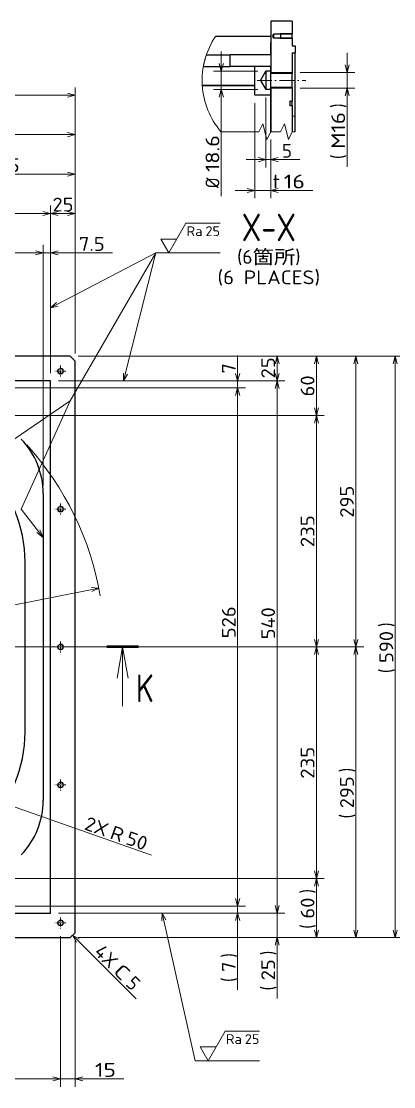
# Model space of a CAD drawing. Extents: x 0 to 1248, y -10 to 833.
# Drawn here: x 863.7 to 958.2, y 312.6 to 582.9 of the extents above; entities that cross this region are included whole.
import ezdxf
from ezdxf.enums import TextEntityAlignment as Align

# ---------------------------------------------------------------- set-up
doc = ezdxf.new("R2010")
doc.units = 0
doc.linetypes.add('DASHDOT', pattern=[18.5, 12, -3, 0.5, -3])
doc.layers.get('0').update_dxf_attribs({"lineweight": 13})
doc.styles.get("Standard").update_dxf_attribs({"font": 'isocp.shx'})
doc.dimstyles.get("Standard").update_dxf_attribs({"dimtxt": 2.5, "dimasz": 2.5, "dimexe": 1.25, "dimexo": 0.625, "dimtad": 1, "dimcen": 2.5, "dimadec": 0, "dimazin": 0, "dimtfac": 1, "dimtmove": 0, "dimatfit": 0, "dimfxl": 1, "dimarcsym": 0})

# ---------------------------------------------------------------- blocks, each defined once
blk = doc.blocks.new('*D267')
at = {"color": 7, "lineweight": 13}
blk.add_line((733.852806, 409.205599), (883.391365, 439.11331), dxfattribs=at)
for points in [[(881.598541, 438.226856), (883.391365, 439.11331), (881.395508, 439.242028)], [(735.64563, 410.092052), (733.852806, 409.205599), (735.848663, 409.07688)]]:
    blk.add_lwpolyline(points, dxfattribs=at)
for start, end in [(55.925739, 192.812774), (9.807092, 42.258906)]:
    blk.add_arc((808.622086, 424.159454), 76.25, start, end, dxfattribs=at)
at = {"color": 7, "lineweight": 13, "width": 0.854609}
blk.add_text('610', height=3.5, rotation=11.309934, dxfattribs=at).set_placement((831.76882, 429.298703), (839.729944, 430.890928), align=Align.FIT)
at = {"color": 7, "lineweight": 13}
blk.add_text('%%c', height=3.5, rotation=11.309932, dxfattribs=at).set_placement((827.701809, 428.485301))
blk = doc.blocks.new('*D272')
at = {"color": 7, "lineweight": 13}
blk.add_line((853.994518, 386.404503), (896.712479, 371.298519), dxfattribs=at)
blk.add_lwpolyline([(855.988422, 386.248466), (853.994518, 386.404503), (855.643272, 385.272419)], dxfattribs=at)
for s, rotation, width, p, p2 in [('2X', 340.525319, 0.953547, (879.464554, 377.928097), (885.008347, 375.967693)), ('R', 340.525403, 1.078998, (885.951134, 375.6343), (889.002937, 374.555122)), ('50', 340.525311, 0.868246, (889.945724, 374.221729), (894.993591, 372.436695))]:
    blk.add_text(s, height=3.5, rotation=rotation, dxfattribs=dict(at, width=width)).set_placement(p, p2, align=Align.FIT)
blk = doc.blocks.new('*D278')
at = {"color": 7, "lineweight": 13}
for p, q in [((739.872086, 498.659454), (739.872086, 566.159454)), ((877.372086, 498.659454), (877.372086, 566.159454)), ((739.872086, 564.159454), (877.372086, 564.159454))]:
    blk.add_line(p, q, dxfattribs=at)
for points in [[(741.80394, 564.677094), (739.872086, 564.159454), (741.80394, 563.641815)], [(875.440231, 563.641815), (877.372086, 564.159454), (875.440231, 564.677094)]]:
    blk.add_lwpolyline(points, dxfattribs=at)
for s, p in [('(', (801.984658, 564.659454)), (')', (813.681479, 564.659454))]:
    blk.add_text(s, height=3.5, dxfattribs=at).set_placement(p)
at = {"color": 7, "lineweight": 13, "width": 0.854609}
blk.add_text('550', height=3.5, dxfattribs=at).set_placement((804.562693, 564.659454), (812.681479, 564.659454), align=Align.FIT)
blk = doc.blocks.new('*D279')
at = {"color": 7, "lineweight": 13}
for p, q in [((878.122086, 497.909454), (960.622086, 497.909454)), ((958.622086, 350.409454), (958.622086, 497.909454)), ((878.122086, 350.409454), (960.622086, 350.409454))]:
    blk.add_line(p, q, dxfattribs=at)
for points in [[(959.139725, 495.9776), (958.622086, 497.909454), (958.104446, 495.9776)], [(958.104446, 352.341309), (958.622086, 350.409454), (959.139725, 352.341309)]]:
    blk.add_lwpolyline(points, dxfattribs=at)
for s, p in [(')', (958.122086, 429.218847)), ('(', (958.122086, 417.522027))]:
    blk.add_text(s, height=3.5, rotation=90.000003, dxfattribs=at).set_placement(p)
at = {"color": 7, "lineweight": 13, "width": 0.854609}
blk.add_text('590', height=3.5, rotation=90, dxfattribs=at).set_placement((958.122086, 420.100061), (958.122086, 428.218847), align=Align.FIT)
blk = doc.blocks.new('*D280')
at = {"color": 7, "lineweight": 13}
for p, q in [((928.622086, 335.000191), (928.622086, 361.659454)), ((873.122086, 356.659454), (930.622086, 356.659454)), ((878.122086, 350.409454), (930.622086, 350.409454))]:
    blk.add_line(p, q, dxfattribs=at)
for points in [[(928.104446, 358.591309), (928.622086, 356.659454), (929.139725, 358.591309)], [(929.139725, 348.4776), (928.622086, 350.409454), (928.104446, 348.4776)]]:
    blk.add_lwpolyline(points, dxfattribs=at)
for s, p in [(')', (928.122086, 345.932419)), ('(', (928.122086, 337.000191))]:
    blk.add_text(s, height=3.5, rotation=90.000003, dxfattribs=at).set_placement(p)
at = {"color": 7, "lineweight": 13, "width": 0.868247}
blk.add_text('25', height=3.5, rotation=90, dxfattribs=at).set_placement((928.122086, 339.578232), (928.122086, 344.932419), align=Align.FIT)
blk = doc.blocks.new('*D281')
at = {"color": 7, "lineweight": 13}
for p, q in [((873.122086, 491.659454), (930.622086, 491.659454)), ((928.622086, 356.659454), (928.622086, 491.659454)), ((873.122086, 356.659454), (930.622086, 356.659454))]:
    blk.add_line(p, q, dxfattribs=at)
for points in [[(929.139725, 489.7276), (928.622086, 491.659454), (928.104446, 489.7276)], [(928.104446, 358.591309), (928.622086, 356.659454), (929.139725, 358.591309)]]:
    blk.add_lwpolyline(points, dxfattribs=at)
at = {"color": 7, "lineweight": 13, "width": 0.854609}
blk.add_text('540', height=3.5, rotation=90, dxfattribs=at).set_placement((928.122086, 426.122889), (928.122086, 434.241674), align=Align.FIT)
blk = doc.blocks.new('*D282')
at = {"color": 7, "lineweight": 13}
for p, q in [((878.122086, 497.909454), (930.622086, 497.909454)), ((928.622086, 491.659454), (928.622086, 497.909454)), ((873.122086, 491.659454), (930.622086, 491.659454))]:
    blk.add_line(p, q, dxfattribs=at)
for points in [[(929.139725, 495.9776), (928.622086, 497.909454), (928.104446, 495.9776)], [(928.104446, 493.591309), (928.622086, 491.659454), (929.139725, 493.591309)]]:
    blk.add_lwpolyline(points, dxfattribs=at)
at = {"color": 7, "lineweight": 13, "width": 0.868247}
blk.add_text('25', height=3.5, rotation=90, dxfattribs=at).set_placement((928.122086, 492.305878), (928.122086, 497.660065), align=Align.FIT)
blk = doc.blocks.new('*D284')
at = {"color": 7, "lineweight": 13}
for p, q in [((746.122086, 493.659454), (746.122086, 536.159454)), ((871.122086, 493.659454), (871.122086, 536.159454)), ((746.122086, 534.159454), (871.122086, 534.159454))]:
    blk.add_line(p, q, dxfattribs=at)
for points in [[(748.053936, 534.677094), (746.122086, 534.159454), (748.053936, 533.641815)], [(869.190235, 533.641815), (871.122086, 534.159454), (869.190235, 534.677094)]]:
    blk.add_lwpolyline(points, dxfattribs=at)
at = {"color": 7, "lineweight": 13, "width": 0.854609}
blk.add_text('500', height=3.5, dxfattribs=at).set_placement((810.792917, 534.659454), (818.911703, 534.659454), align=Align.FIT)
blk = doc.blocks.new('*D285')
at = {"color": 7, "lineweight": 13}
for p, q in [((871.122086, 493.659454), (871.122086, 536.159454)), ((877.372086, 498.659454), (877.372086, 536.159454)), ((871.122086, 534.159454), (877.372086, 534.159454))]:
    blk.add_line(p, q, dxfattribs=at)
for points in [[(873.05394, 534.677094), (871.122086, 534.159454), (873.05394, 533.641815)], [(875.440231, 533.641815), (877.372086, 534.159454), (875.440231, 534.677094)]]:
    blk.add_lwpolyline(points, dxfattribs=at)
at = {"color": 7, "lineweight": 13, "width": 0.868247}
blk.add_text('25', height=3.5, dxfattribs=at).set_placement((871.594254, 534.659454), (876.948441, 534.659454), align=Align.FIT)
blk = doc.blocks.new('*D286')
at = {"color": 7, "lineweight": 13}
for p, q in [((918.622086, 484.909454), (918.622086, 498.159378)), ((843.348221, 489.909454), (920.622086, 489.909454)), ((873.122086, 491.659454), (920.622086, 491.659454))]:
    blk.add_line(p, q, dxfattribs=at)
for points in [[(918.104446, 493.591309), (918.622086, 491.659454), (919.139725, 493.591309)], [(919.139725, 487.977604), (918.622086, 489.909454), (918.104446, 487.977604)]]:
    blk.add_lwpolyline(points, dxfattribs=at)
at = {"color": 7, "lineweight": 13, "width": 0.913976}
blk.add_text('7', height=3.5, rotation=90, dxfattribs=at).set_placement((918.122086, 493.569778), (918.122086, 496.159378), align=Align.FIT)
blk = doc.blocks.new('*D287')
at = {"color": 7, "lineweight": 13}
for p, q in [((843.348221, 489.909454), (920.622086, 489.909454)), ((918.622086, 358.409454), (918.622086, 489.909454)), ((843.348221, 358.409454), (920.622086, 358.409454))]:
    blk.add_line(p, q, dxfattribs=at)
for points in [[(919.139725, 487.977604), (918.622086, 489.909454), (918.104446, 487.977604)], [(918.104446, 360.341305), (918.622086, 358.409454), (919.139725, 360.341305)]]:
    blk.add_lwpolyline(points, dxfattribs=at)
at = {"color": 7, "lineweight": 13, "width": 0.854609}
blk.add_text('526', height=3.5, rotation=90, dxfattribs=at).set_placement((918.122086, 426.368769), (918.122086, 434.487555), align=Align.FIT)
blk = doc.blocks.new('*D288')
at = {"color": 7, "lineweight": 13}
for p, q in [((918.622086, 337.144867), (918.622086, 363.409454)), ((843.348221, 358.409454), (920.622086, 358.409454)), ((873.122086, 356.659454), (920.622086, 356.659454))]:
    blk.add_line(p, q, dxfattribs=at)
for points in [[(918.104446, 360.341305), (918.622086, 358.409454), (919.139725, 360.341305)], [(919.139725, 354.7276), (918.622086, 356.659454), (918.104446, 354.7276)]]:
    blk.add_lwpolyline(points, dxfattribs=at)
for s, p in [(')', (918.122086, 345.3125)), ('(', (918.122086, 339.144867))]:
    blk.add_text(s, height=3.5, rotation=90.000003, dxfattribs=at).set_placement(p)
at = {"color": 7, "lineweight": 13, "width": 0.913976}
blk.add_text('7', height=3.5, rotation=90, dxfattribs=at).set_placement((918.122086, 341.7229), (918.122086, 344.3125), align=Align.FIT)
blk = doc.blocks.new('*D290')
at = {"color": 7, "lineweight": 13}
for p, q in [((747.997086, 465.065392), (747.997086, 526.159454)), ((869.247086, 465.065392), (869.247086, 526.159454)), ((747.997086, 524.159454), (869.247086, 524.159454))]:
    blk.add_line(p, q, dxfattribs=at)
for points in [[(749.928936, 524.677094), (747.997086, 524.159454), (749.928936, 523.641815)], [(867.315235, 523.641815), (869.247086, 524.159454), (867.315235, 524.677094)]]:
    blk.add_lwpolyline(points, dxfattribs=at)
at = {"color": 7, "lineweight": 13, "width": 0.854609}
blk.add_text('485', height=3.5, dxfattribs=at).set_placement((810.657663, 524.659454), (818.776449, 524.659454), align=Align.FIT)
blk = doc.blocks.new('*D291')
at = {"color": 7, "lineweight": 13}
for p, q in [((869.247086, 465.065392), (869.247086, 526.159454)), ((871.122086, 493.659454), (871.122086, 526.159454)), ((864.247086, 524.159454), (886.87664, 524.159454))]:
    blk.add_line(p, q, dxfattribs=at)
for points in [[(867.315235, 523.641815), (869.247086, 524.159454), (867.315235, 524.677094)], [(873.05394, 524.677094), (871.122086, 524.159454), (873.05394, 523.641815)]]:
    blk.add_lwpolyline(points, dxfattribs=at)
at = {"color": 7, "lineweight": 13, "width": 0.840154}
blk.add_text('7.5', height=3.5, dxfattribs=at).set_placement((878.295433, 524.659454), (884.87664, 524.659454), align=Align.FIT)
blk = doc.blocks.new('*D292')
at = {"color": 7, "lineweight": 13}
for p, q in [((878.122086, 497.909454), (950.622086, 497.909454)), ((948.622086, 424.159454), (948.622086, 497.909454)), ((861.372086, 424.159454), (950.622086, 424.159454))]:
    blk.add_line(p, q, dxfattribs=at)
for points in [[(949.139725, 495.9776), (948.622086, 497.909454), (948.104446, 495.9776)], [(948.104446, 426.091306), (948.622086, 424.159454), (949.139725, 426.091306)]]:
    blk.add_lwpolyline(points, dxfattribs=at)
at = {"color": 7, "lineweight": 13, "width": 0.854609}
blk.add_text('295', height=3.5, rotation=90, dxfattribs=at).set_placement((948.122086, 456.97506), (948.122086, 465.093849), align=Align.FIT)
blk = doc.blocks.new('*D293')
at = {"color": 7, "lineweight": 13}
for p, q in [((861.372086, 424.159454), (950.622086, 424.159454)), ((948.622086, 350.409454), (948.622086, 424.159454)), ((878.122086, 350.409454), (950.622086, 350.409454))]:
    blk.add_line(p, q, dxfattribs=at)
for points in [[(949.139725, 422.227603), (948.622086, 424.159454), (948.104446, 422.227603)], [(948.104446, 352.341309), (948.622086, 350.409454), (949.139725, 352.341309)]]:
    blk.add_lwpolyline(points, dxfattribs=at)
for s, p in [(')', (948.122086, 392.343847)), ('(', (948.122086, 380.647026))]:
    blk.add_text(s, height=3.5, rotation=90.000003, dxfattribs=at).set_placement(p)
at = {"color": 7, "lineweight": 13, "width": 0.854609}
blk.add_text('295', height=3.5, rotation=90, dxfattribs=at).set_placement((948.122086, 383.22506), (948.122086, 391.343849), align=Align.FIT)
blk = doc.blocks.new('*D295')
at = {"color": 7, "lineweight": 13}
for p, q in [((808.622086, 476.909454), (808.622086, 556.159454)), ((877.372086, 498.659454), (877.372086, 556.159454)), ((808.622086, 554.159454), (877.372086, 554.159454))]:
    blk.add_line(p, q, dxfattribs=at)
for points in [[(810.553937, 554.677094), (808.622086, 554.159454), (810.553937, 553.641815)], [(875.440231, 553.641815), (877.372086, 554.159454), (875.440231, 554.677094)]]:
    blk.add_lwpolyline(points, dxfattribs=at)
at = {"color": 7, "lineweight": 13, "width": 0.854609}
blk.add_text('275', height=3.5, dxfattribs=at).set_placement((838.937693, 554.659454), (847.05648, 554.659454), align=Align.FIT)
blk = doc.blocks.new('*D300')
at = {"color": 7, "lineweight": 13}
for p, q in [((841.122086, 352.159454), (841.122086, 312.587891)), ((873.622086, 350.759453), (873.622086, 312.587891)), ((841.122086, 314.587891), (873.622086, 314.587891))]:
    blk.add_line(p, q, dxfattribs=at)
for points in [[(843.053936, 315.10553), (841.122086, 314.587891), (843.053936, 314.070259)], [(871.690235, 314.070259), (873.622086, 314.587891), (871.690235, 315.10553)]]:
    blk.add_lwpolyline(points, dxfattribs=at)
at = {"color": 7, "lineweight": 13, "width": 0.854609}
blk.add_text('130', height=3.5, dxfattribs=at).set_placement((853.312691, 315.087891), (861.43148, 315.087891), align=Align.FIT)
blk = doc.blocks.new('*D301')
at = {"color": 7, "lineweight": 13}
for p, q in [((873.622086, 350.759453), (873.622086, 312.587891)), ((877.372086, 349.659454), (877.372086, 312.587891)), ((868.622086, 314.587891), (889.72628, 314.587891))]:
    blk.add_line(p, q, dxfattribs=at)
for points in [[(871.690235, 314.070259), (873.622086, 314.587891), (871.690235, 315.10553)], [(879.30394, 315.10553), (877.372086, 314.587891), (879.30394, 314.070259)]]:
    blk.add_lwpolyline(points, dxfattribs=at)
at = {"color": 7, "lineweight": 13, "width": 0.868247}
blk.add_text('15', height=3.5, dxfattribs=at).set_placement((882.372086, 315.087891), (887.726273, 315.087891), align=Align.FIT)
blk = doc.blocks.new('*D308')
at = {"color": 7, "lineweight": 13}
for p, q in [((861.372086, 424.159454), (940.622086, 424.159454)), ((938.622086, 365.409454), (938.622086, 424.159454)), ((845.647087, 365.409454), (940.622086, 365.409454))]:
    blk.add_line(p, q, dxfattribs=at)
for points in [[(939.139725, 422.227603), (938.622086, 424.159454), (938.104446, 422.227603)], [(938.104446, 367.341305), (938.622086, 365.409454), (939.139725, 367.341305)]]:
    blk.add_lwpolyline(points, dxfattribs=at)
at = {"color": 7, "lineweight": 13, "width": 0.854609}
blk.add_text('235', height=3.5, rotation=90, dxfattribs=at).set_placement((938.122086, 390.72506), (938.122086, 398.843847), align=Align.FIT)
blk = doc.blocks.new('*D309')
at = {"color": 7, "lineweight": 13}
for p, q in [((845.647087, 482.909454), (940.622086, 482.909454)), ((938.622086, 424.159454), (938.622086, 482.909454)), ((861.372086, 424.159454), (940.622086, 424.159454))]:
    blk.add_line(p, q, dxfattribs=at)
for points in [[(939.139725, 480.977604), (938.622086, 482.909454), (938.104446, 480.977604)], [(938.104446, 426.091306), (938.622086, 424.159454), (939.139725, 426.091306)]]:
    blk.add_lwpolyline(points, dxfattribs=at)
at = {"color": 7, "lineweight": 13, "width": 0.854609}
blk.add_text('235', height=3.5, rotation=90, dxfattribs=at).set_placement((938.122086, 449.475061), (938.122086, 457.593849), align=Align.FIT)
blk = doc.blocks.new('*D310')
at = {"color": 7, "lineweight": 13}
for p, q in [((878.122086, 497.909454), (940.622086, 497.909454)), ((938.622086, 482.909454), (938.622086, 497.909454)), ((845.647087, 482.909454), (940.622086, 482.909454))]:
    blk.add_line(p, q, dxfattribs=at)
for points in [[(939.139725, 495.9776), (938.622086, 497.909454), (938.104446, 495.9776)], [(938.104446, 484.841305), (938.622086, 482.909454), (939.139725, 484.841305)]]:
    blk.add_lwpolyline(points, dxfattribs=at)
at = {"color": 7, "lineweight": 13, "width": 0.868247}
blk.add_text('60', height=3.5, rotation=90, dxfattribs=at).set_placement((938.122086, 487.732361), (938.122086, 493.086548), align=Align.FIT)
blk = doc.blocks.new('*D311')
at = {"color": 7, "lineweight": 13}
for p, q in [((845.647087, 365.409454), (940.622086, 365.409454)), ((938.622086, 350.409454), (938.622086, 365.409454)), ((878.122086, 350.409454), (940.622086, 350.409454))]:
    blk.add_line(p, q, dxfattribs=at)
for points in [[(939.139725, 363.477604), (938.622086, 365.409454), (938.104446, 363.477604)], [(938.104446, 352.341309), (938.622086, 350.409454), (939.139725, 352.341309)]]:
    blk.add_lwpolyline(points, dxfattribs=at)
for s, p in [(')', (938.122086, 361.586552)), ('(', (938.122086, 352.654327))]:
    blk.add_text(s, height=3.5, rotation=90.000003, dxfattribs=at).set_placement(p)
at = {"color": 7, "lineweight": 13, "width": 0.868247}
blk.add_text('60', height=3.5, rotation=90, dxfattribs=at).set_placement((938.122086, 355.232361), (938.122086, 360.586548), align=Align.FIT)
blk = doc.blocks.new('*D312')
at = {"color": 7, "lineweight": 13}
for p, q in [((841.122086, 487.434456), (841.122086, 546.159454)), ((877.372086, 498.659454), (877.372086, 546.159454)), ((841.122086, 544.159454), (877.372086, 544.159454))]:
    blk.add_line(p, q, dxfattribs=at)
for points in [[(843.053936, 544.677094), (841.122086, 544.159454), (843.053936, 543.641815)], [(875.440231, 543.641815), (877.372086, 544.159454), (875.440231, 544.677094)]]:
    blk.add_lwpolyline(points, dxfattribs=at)
at = {"color": 7, "lineweight": 13, "width": 0.854609}
blk.add_text('145', height=3.5, dxfattribs=at).set_placement((855.187691, 544.659454), (863.30648, 544.659454), align=Align.FIT)
blk = doc.blocks.new('*D326')
at = {"color": 7, "lineweight": 13}
for p, q in [((914.470517, 538.569756), (914.470517, 575.243423)), ((923.752774, 570.243427), (912.470517, 570.243427)), ((923.752774, 565.593426), (912.470517, 565.593426))]:
    blk.add_line(p, q, dxfattribs=at)
for points in [[(913.952878, 572.175278), (914.470517, 570.243427), (914.988156, 572.175278)], [(914.988156, 563.661575), (914.470517, 565.593426), (913.952878, 563.661575)]]:
    blk.add_lwpolyline(points, dxfattribs=at)
at = {"color": 7, "lineweight": 13, "width": 0.836938}
blk.add_text('18.6', height=3.5, rotation=90, dxfattribs=at).set_placement((913.970517, 544.717308), (913.970517, 554.063118), align=Align.FIT)
at = {"color": 7, "lineweight": 13}
blk.add_text('%%c', height=3.5, rotation=90.000003, dxfattribs=at).set_placement((913.970517, 540.569756))
blk = doc.blocks.new('*D327')
at = {"color": 7, "lineweight": 13}
for p, q in [((923.002774, 562.168427), (923.002774, 538.015472)), ((927.002774, 552.912415), (927.002774, 538.015472)), ((918.002774, 540.015472), (937.68826, 540.015472))]:
    blk.add_line(p, q, dxfattribs=at)
for points in [[(921.07092, 539.497835), (923.002774, 540.015472), (921.07092, 540.53311)], [(928.934628, 540.53311), (927.002774, 540.015472), (928.934628, 539.497835)]]:
    blk.add_lwpolyline(points, dxfattribs=at)
for s, width, p, p2 in [('t', 1.09248, (927.513272, 540.515472), (929.334073, 540.515472)), ('16', 0.868247, (930.334073, 540.515472), (935.68826, 540.515472))]:
    blk.add_text(s, height=3.5, dxfattribs=dict(at, width=width)).set_placement(p, p2, align=Align.FIT)
blk = doc.blocks.new('*D328')
at = {"color": 214, "lineweight": 13}
for p, q in [((946.399853, 545.967575), (946.399853, 574.918427)), ((934.502774, 569.918427), (948.399853, 569.918427)), ((934.502774, 565.918427), (948.399853, 565.918427))]:
    blk.add_line(p, q, dxfattribs=at)
for points in [[(945.882214, 571.850277), (946.399853, 569.918427), (946.917493, 571.850277)], [(946.917493, 563.986576), (946.399853, 565.918427), (945.882214, 563.986576)]]:
    blk.add_lwpolyline(points, dxfattribs=at)
for s, p in [(')', (945.899853, 560.918732)), ('(', (945.899853, 547.967579))]:
    blk.add_text(s, height=3.5, rotation=90.000003, dxfattribs=at).set_placement(p)
at = {"color": 214, "lineweight": 13, "width": 0.921947}
blk.add_text('M16', height=3.5, rotation=90, dxfattribs=at).set_placement((945.899853, 550.545612), (945.899853, 559.918736), align=Align.FIT)
blk = doc.blocks.new('*D329')
at = {"color": 7, "lineweight": 13}
for p, q in [((925.752774, 563.593426), (925.752774, 545.814331)), ((927.002774, 552.912415), (927.002774, 545.814331)), ((920.752774, 547.814331), (934.436673, 547.814331))]:
    blk.add_line(p, q, dxfattribs=at)
for points in [[(923.82092, 547.296692), (925.752774, 547.814331), (923.82092, 548.33197)], [(928.934628, 548.33197), (927.002774, 547.814331), (928.934628, 547.296692)]]:
    blk.add_lwpolyline(points, dxfattribs=at)
at = {"color": 7, "lineweight": 13, "width": 0.913976}
blk.add_text('5', height=3.5, dxfattribs=at).set_placement((929.847073, 548.314331), (932.436673, 548.314331), align=Align.FIT)

msp = doc.modelspace()

# ---------------------------------------------------------------- linework, layer by layer
at = {"color": 7, "lineweight": 25}
for p, q in [((932.5028, 582.9184), (927.0028, 582.9184)), ((927.0028, 582.9184), (927.0028, 569.6934)), ((932.5028, 582.9184), (932.5028, 579.6921)), ((913.0484, 579.1684), (927.0028, 579.1684)), ((927.0028, 579.1684), (927.0028, 577.5684)), ((932.5028, 579.6921), (927.7528, 579.6921)), ((927.7528, 579.6921), (927.7528, 578.6448)), ((932.5028, 578.6448), (927.7528, 578.6448)), ((929.5028, 579.812), (929.5028, 579.6921)), ((929.5028, 579.6921), (929.5028, 578.6448)), ((929.5028, 578.6448), (929.5028, 578.5248)), ((932.5028, 578.6448), (932.5028, 579.6921)), ((932.5028, 578.6448), (932.5028, 576.6684)), ((927.0028, 574.4185), (927.0028, 577.5684)), ((932.5028, 576.6684), (933.2528, 576.6684)), ((933.2528, 576.6684), (933.2528, 574.9184)), ((910.6911, 574.4184), (916.7502, 574.4184)), ((927.0028, 574.4184), (916.7502, 574.4184)), ((916.7502, 571.4184), (916.7502, 574.4184)), ((927.0028, 574.4184), (927.0028, 571.4184)), ((932.5028, 574.9184), (933.2528, 574.9184)), ((932.5028, 574.9184), (932.5028, 569.6934)), ((933.2528, 571.1851), (933.2528, 574.9184)), ((909.9198, 571.4184), (916.7504, 571.4184)), ((927.0028, 571.4184), (916.7502, 571.4184)), ((923.0028, 564.1684), (923.0028, 571.4184)), ((927.0028, 571.4184), (923.0028, 571.4184)), ((927.0028, 570.2434), (927.0028, 571.4184)), ((933.2528, 561.9076), (933.2528, 571.1851)), ((924.4104, 567.9184), (925.7528, 570.2434)), ((924.4104, 567.9184), (925.7528, 565.5934)), ((927.0028, 570.2434), (925.7528, 570.2434)), ((925.7528, 570.2434), (925.7528, 565.5934)), ((927.0028, 565.5934), (927.0028, 570.2434)), ((927.0028, 569.4761), (927.0028, 569.6934)), ((932.5028, 569.6934), (927.0028, 569.6934)), ((927.0028, 566.1434), (927.0028, 569.4761)), ((932.5028, 569.4761), (932.5028, 569.6934)), ((932.5028, 566.1434), (932.5028, 569.4761)), ((909.6521, 566.6684), (923.0028, 566.6684)), ((923.0028, 566.6684), (909.6521, 566.6684)), ((927.0028, 565.5934), (925.7528, 565.5934)), ((927.0028, 566.1434), (927.0028, 554.9124)), ((932.5028, 566.1434), (927.0028, 566.1434)), ((927.0028, 564.1684), (927.0028, 565.5934)), ((932.5028, 566.1434), (932.5028, 562.6935)), ((927.0028, 564.1684), (923.0028, 564.1684)), ((927.0028, 554.9124), (927.0028, 564.1684)), ((931.9028, 562.5625), (931.9028, 561.7231)), ((932.0278, 562.6935), (932.5028, 562.6935)), ((932.5028, 561.5917), (932.5028, 562.6934)), ((932.0278, 561.5917), (932.5028, 561.5917)), ((932.5028, 561.5917), (932.5028, 554.9124)), ((933.2528, 554.9124), (933.2528, 561.9076)), ((876.1221, 497.9095), (741.1221, 497.9095)), ((876.1221, 497.9095), (877.3721, 496.6595)), ((877.3721, 351.6595), (877.3721, 496.6595)), ((871.1221, 491.6595), (746.1221, 491.6595)), ((871.1221, 356.6595), (871.1221, 491.6595)), ((869.2471, 463.0654), (869.2471, 385.2535)), ((864.6721, 402.6595), (864.6721, 445.6595)), ((746.1221, 356.6595), (871.1221, 356.6595)), ((877.3721, 351.6595), (876.1221, 350.4095)), ((741.1221, 350.4095), (876.1221, 350.4095))]:
    msp.add_line(p, q, dxfattribs=at)
at = {"color": 7, "lineweight": 13}
for p, q in [((932.5028, 579.812), (929.5028, 579.812)), ((932.5028, 578.5248), (929.5028, 578.5248)), ((932.5028, 569.9184), (927.0028, 569.9184)), ((932.5028, 565.9184), (927.0028, 565.9184)), ((933.0028, 558.8678), (932.5028, 558.8678)), ((933.2528, 554.9124), (932.5028, 554.9124)), ((901.1221, 524.1595), (905.4522, 531.6595)), ((905.4522, 531.6595), (914.1467, 531.6595)), ((901.1221, 524.1595), (899.1014, 527.6595)), ((899.1014, 527.6595), (903.1428, 527.6595)), ((889.4188, 424.1595), (889.4188, 409.1595)), ((876.7323, 351.0196), (892.8423, 334.9096)), ((911.1221, 319.1595), (915.4522, 326.6595)), ((915.4522, 326.6595), (924.1467, 326.6595)), ((911.1221, 319.1595), (909.1014, 322.6595)), ((909.1014, 322.6595), (913.1428, 322.6595))]:
    msp.add_line(p, q, dxfattribs=at)
at = {"color": 7, "linetype": 'DASHDOT', "lineweight": 13, "ltscale": 0.310857}
msp.add_line((923.5356, 567.9184), (935.9699, 567.9184), dxfattribs=at)
at = {"color": 7, "linetype": 'DASHDOT', "lineweight": 13, "ltscale": 0.07}
for p, q in [((873.6221, 495.5595), (873.6221, 492.7595)), ((875.0221, 494.1595), (872.2221, 494.1595)), ((873.6221, 460.5595), (873.6221, 457.7595)), ((875.0221, 459.1595), (872.2221, 459.1595)), ((873.6221, 425.5595), (873.6221, 422.7595)), ((875.0221, 424.1595), (872.2221, 424.1595)), ((873.6221, 390.5595), (873.6221, 387.7595)), ((875.0221, 389.1595), (872.2221, 389.1595)), ((875.0221, 354.1595), (872.2221, 354.1595)), ((873.6221, 355.5595), (873.6221, 352.7595))]:
    msp.add_line(p, q, dxfattribs=at)
at = {"color": 7, "linetype": 'DASHDOT', "lineweight": 13}
msp.add_line((730.0646, 424.1595), (885.4188, 424.1595), dxfattribs=at)
at = {"color": 7, "lineweight": 100}
msp.add_line((893.4188, 424.1595), (885.4188, 424.1595), dxfattribs=at)
at = {"color": 7, "lineweight": 13}
for points in [[(914.3761, 554.9124), (924.0028, 554.9124), (925.0028, 556.9124), (926.0028, 552.9124), (927.0028, 554.9124)], [(927.0028, 554.9124), (929.5028, 554.9124), (930.5028, 556.9124), (931.5028, 552.9124), (932.5028, 554.9124)], [(861.3171, 479.2711), (856.1221, 472.9671), (876.1221, 486.6595), (897.8514, 524.1595), (914.1467, 524.1595)], [(871.1221, 510.2211), (897.8514, 524.1595), (914.1467, 524.1595)], [(889.6763, 491.6595), (897.8514, 524.1595), (914.1467, 524.1595)], [(872.5957, 511.5733), (871.1221, 510.2211), (873.0744, 510.6553)], [(889.6455, 493.6592), (889.6763, 491.6595), (890.6496, 493.4067)], [(869.2471, 451.952), (863.6221, 459.1595), (876.1221, 486.6595)], [(867.5941, 453.199), (869.2471, 451.952), (868.4391, 453.8584)], [(890.808, 416.281), (889.4188, 424.1595), (888.0296, 416.281)], [(900.4028, 354.8869), (899.4766, 356.6595), (899.3924, 354.6612)], [(899.4766, 356.6595), (907.8514, 319.1595), (924.1467, 319.1595)], [(878.4643, 350.0196), (876.7323, 351.0196), (877.7323, 349.2876)]]:
    msp.add_lwpolyline(points, dxfattribs=at)
at = {"color": 7, "lineweight": 25}
for centre in [(873.6221, 494.1595), (873.6221, 459.1595), (873.6221, 424.1595), (873.6221, 389.1595), (873.6221, 354.1595)]:
    msp.add_circle(centre, 0.65, dxfattribs=at)
at = {"color": 7, "lineweight": 13}
for centre, radius, start, end in [((929.7528, 567.9184), 20.1395, 146.040656, 183.558474), ((933.4964, 573.8576), 7.1696, 123.849741, 125.53342), ((933.4964, 584.4792), 7.1696, 234.46658, 236.150259), ((929.7528, 567.9184), 20.1395, 161.17073, 169.991861), ((929.7528, 567.9184), 20.1395, 183.558474, 220.225461), ((873.6221, 494.1595), 0.75, 169.999993, 100.000014), ((873.6221, 459.1595), 0.75, 169.999993, 100.000014), ((873.6221, 424.1595), 0.75, 169.999993, 100.000014), ((873.6221, 389.1595), 0.75, 169.999993, 100.000014), ((873.6221, 354.1595), 0.75, 169.999993, 100.000014)]:
    msp.add_arc(centre, radius, start, end, dxfattribs=at)
at = {"color": 7, "lineweight": 25}
for centre, radius, start, end in [((831.1221, 445.6595), 33.55, 0, 90), ((849.2471, 463.0654), 20, 0, 43.761743), ((831.1221, 402.6595), 33.55, 270, 360), ((849.2471, 385.2535), 20, 316.238257, 0)]:
    msp.add_arc(centre, radius, start, end, dxfattribs=at)
for points, knots in [([(927.7528, 578.6448), (927.7368, 578.6778), (927.7211, 578.7112), (927.7057, 578.745), (927.6826, 578.7982), (927.6612, 578.8526), (927.6539, 578.8723), (927.6384, 578.9156), (927.6249, 578.9598), (927.6182, 578.9841), (927.608, 579.0269), (927.6006, 579.0701), (927.5981, 579.0887), (927.5945, 579.1239), (927.5933, 579.1592), (927.5933, 579.1758), (927.5943, 579.209), (927.5975, 579.2422), (927.5996, 579.2587), (927.6049, 579.2932), (927.6123, 579.3275), (927.6166, 579.3454), (927.6287, 579.3907), (927.6433, 579.4354), (927.6528, 579.4622), (927.677, 579.5255), (927.7036, 579.5872), (927.7196, 579.6226), (927.736, 579.6575), (927.7528, 579.6921)], [0, 0, 0, 0, 0, 0, 0.98152591, 0.98152591, 0.98152591, 1.52703719, 1.52703719, 1.52703719, 2.17811506, 2.17811506, 2.17811506, 2.66723766, 2.66723766, 2.66723766, 3.10207897, 3.10207897, 3.10207897, 3.53577094, 3.53577094, 3.53577094, 4.01214106, 4.01214106, 4.01214106, 4.75174988, 4.75174988, 4.75174988, 5.7783855, 5.7783855, 5.7783855, 5.7783855, 5.7783855, 5.7783855]), ([(932.0278, 562.6935), (932.0159, 562.6935), (932.004, 562.692), (931.9924, 562.689), (931.97, 562.6803), (931.9503, 562.6664), (931.9413, 562.6582), (931.9252, 562.6398), (931.9137, 562.6181), (931.9092, 562.6066), (931.905, 562.5907), (931.9032, 562.5745), (931.9029, 562.5705), (931.9028, 562.5665), (931.9028, 562.5625)], [0, 0, 0, 0, 0, 0, 0.33551121, 0.33551121, 0.33551121, 0.67630204, 0.67630204, 0.67630204, 1.02381795, 1.02381795, 1.02381795, 1.13733816, 1.13733816, 1.13733816, 1.13733816, 1.13733816, 1.13733816]), ([(932.0278, 561.5917), (932.0159, 561.5917), (932.004, 561.5932), (931.9924, 561.5962), (931.97, 561.6049), (931.9503, 561.6189), (931.9413, 561.627), (931.9252, 561.6455), (931.9137, 561.6672), (931.9092, 561.6788), (931.905, 561.6947), (931.9032, 561.711), (931.9029, 561.715), (931.9028, 561.719), (931.9028, 561.7231)], [0, 0, 0, 0, 0, 0, 0.33558365, 0.33558365, 0.33558365, 0.67680315, 0.67680315, 0.67680315, 1.02512674, 1.02512674, 1.02512674, 1.13905997, 1.13905997, 1.13905997, 1.13905997, 1.13905997, 1.13905997])]:
    msp.add_open_spline(points, degree=5, knots=knots, dxfattribs=at)

# ---------------------------------------------------------------- texts
at = {"color": 7, "lineweight": 13}
for s, height, width, p, p2 in [('X-X', 7, 0.656411, (919.6418, 527.1244), (933.4264, 527.1244)), ('Ra', 2.5, 0.950866, (905.6221, 528.4095), (909.6972, 528.4095)), ('25', 2.5, 0.839869, (910.4472, 528.4095), (914.1467, 528.4095)), ('(6箇所)', 3.5, 1.207804, (918.4821, 521.3812), (934.5861, 521.3812)), ('(6 PLACES)', 3.5, 0.864465, (913.4951, 516.202), (939.5731, 516.202)), ('K', 7, 0.765812, (892.7679, 410.1772), (897.3628, 410.1772)), ('Ra', 2.5, 0.950866, (915.6221, 323.4095), (919.6972, 323.4095)), ('25', 2.5, 0.839869, (920.4472, 323.4095), (924.1467, 323.4095))]:
    msp.add_text(s, height=height, dxfattribs=dict(at, width=width)).set_placement(p, p2, align=Align.FIT)
for s, width, p, p2 in [('4X', 0.953546, (881.9464, 346.5126), (886.1043, 342.3547)), ('C', 1.146437, (886.8114, 341.6476), (889.2434, 339.2156)), ('5', 0.913972, (889.9505, 338.5085), (891.7816, 336.6774))]:
    msp.add_text(s, height=3.5, rotation=315, dxfattribs=dict(at, width=width)).set_placement(p, p2, align=Align.FIT)

# ---------------------------------------------------------------- dimensions: what is measured, and where the dimension line sits
at = {"lineweight": 0}
for base, p1, p2, angle, text, picture, middle, dimtype in [((914.4705, 565.5934), (925.7528, 570.2434), (925.7528, 565.5934), 270, '%%c<>', '*D326', (914.4705, 547.3164), 161), ((946.3999, 569.9184), (932.5028, 565.9184), (932.5028, 569.9184), 90, '(M16)', '*D328', (946.3999, 555.2322), 161), ((877.3721, 564.1595), (739.8721, 496.6595), (877.3721, 496.6595), 0, '(<>)', '*D278', (808.6221, 564.1595), 161), ((958.6221, 497.9095), (876.1221, 350.4095), (876.1221, 497.9095), 90, '(<>)', '*D279', (958.6221, 424.1595), 161), ((948.6221, 424.1595), (876.1221, 350.4095), (859.3721, 424.1595), 90, '(<>)', '*D293', (948.6221, 387.2845), 160), ((938.6221, 365.4095), (876.1221, 350.4095), (843.6471, 365.4095), 90, '(<>)', '*D311', (938.6221, 357.9095), 160), ((918.6221, 358.4095), (871.1221, 356.6595), (841.3482, 358.4095), 90, '(<>)', '*D288', (918.6221, 343.0177), 160), ((928.6221, 350.4095), (871.1221, 356.6595), (876.1221, 350.4095), 270, '(<>)', '*D280', (928.6221, 342.2553), 160)]:
    dim = msp.add_linear_dim(base=base, p1=p1, p2=p2, angle=angle, text=text, dimstyle='STANDARD', override={"dimlfac": 4}, dxfattribs=at)
    dim.commit()
    dim.dimension.update_dxf_attribs({"geometry": picture, "text_midpoint": middle, "dimtype": dimtype})
for base, p1, p2, picture, middle in [((927.0028, 547.8143), (925.7528, 565.5934), (927.0028, 554.9124), '*D329', (931.1419, 547.8143)), ((877.3721, 544.1595), (841.1221, 485.4345), (877.3721, 496.6595), '*D312', (859.2471, 544.1595))]:
    dim = msp.add_linear_dim(base=base, p1=p1, p2=p2, dimstyle='STANDARD', override={"dimlfac": 4}, dxfattribs=at)
    dim.commit()
    dim.dimension.update_dxf_attribs({"geometry": picture, "text_midpoint": middle, "dimtype": 160})
dim = msp.add_linear_dim(base=(927.0028, 540.0155), p1=(923.0028, 564.1684), p2=(927.0028, 554.9124), text='t<>', dimstyle='STANDARD', override={"dimlfac": 4}, dxfattribs=at)
dim.commit()
dim.dimension.update_dxf_attribs({"geometry": '*D327', "text_midpoint": (931.6008, 540.0155), "dimtype": 160})
for base, p1, p2, angle, picture, middle, dimtype in [((808.6221, 554.1595), (877.3721, 496.6595), (808.6221, 474.9095), 180, '*D295', (842.9971, 554.1595), 160), ((746.1221, 534.1595), (871.1221, 491.6595), (746.1221, 491.6595), 180, '*D284', (814.8523, 534.1595), 161), ((871.1221, 534.1595), (877.3721, 496.6595), (871.1221, 491.6595), 180, '*D285', (874.2713, 534.1595), 160), ((747.9971, 524.1595), (869.2471, 463.0654), (747.9971, 463.0654), 180, '*D290', (814.7171, 524.1595), 161), ((869.2471, 524.1595), (871.1221, 491.6595), (869.2471, 463.0654), 180, '*D291', (881.586, 524.1595), 160), ((918.6221, 491.6595), (841.3482, 489.9095), (871.1221, 491.6595), 90, '*D286', (918.6221, 494.8646), 160), ((938.6221, 482.9095), (876.1221, 497.9095), (843.6471, 482.9095), 270, '*D310', (938.6221, 490.4095), 160), ((948.6221, 497.9095), (859.3721, 424.1595), (876.1221, 497.9095), 90, '*D292', (948.6221, 461.0345), 160), ((928.6221, 491.6595), (876.1221, 497.9095), (871.1221, 491.6595), 270, '*D282', (928.6221, 494.983), 160), ((918.6221, 489.9095), (841.3482, 358.4095), (841.3482, 489.9095), 90, '*D287', (918.6221, 430.4282), 161), ((928.6221, 356.6595), (871.1221, 491.6595), (871.1221, 356.6595), 270, '*D281', (928.6221, 430.1823), 161), ((938.6221, 424.1595), (843.6471, 482.9095), (859.3721, 424.1595), 270, '*D309', (938.6221, 453.5345), 160), ((938.6221, 424.1595), (843.6471, 365.4095), (859.3721, 424.1595), 90, '*D308', (938.6221, 394.7845), 160), ((841.1221, 314.5879), (873.6221, 352.7595), (841.1221, 354.1595), 180, '*D300', (857.3721, 314.5879), 160), ((873.6221, 314.5879), (877.3721, 351.6595), (873.6221, 352.7595), 180, '*D301', (885.0492, 314.5879), 160)]:
    dim = msp.add_linear_dim(base=base, p1=p1, p2=p2, angle=angle, dimstyle='STANDARD', override={"dimlfac": 4}, dxfattribs=at)
    dim.commit()
    dim.dimension.update_dxf_attribs({"geometry": picture, "text_midpoint": middle, "dimtype": dimtype})
dim = msp.add_diameter_dim_2p(p1=(733.8528, 409.2056), p2=(883.3914, 439.1133), dimstyle='STANDARD', override={"dimlfac": 4}, dxfattribs=at)
dim.commit()
dim.dimension.update_dxf_attribs({"geometry": '*D267', "text_midpoint": (833.8139, 429.1978), "dimtype": 163})
dim = msp.add_radius_dim(center=(842.2097, 390.5719), mpoint=(853.9945, 386.4045), text='2X<>', dimstyle='STANDARD', override={"dimlfac": 4}, dxfattribs=at)
dim.commit()
dim.dimension.update_dxf_attribs({"geometry": '*D272', "text_midpoint": (887.0624, 374.711), "dimtype": 164})

doc.saveas('drawing.dxf')
